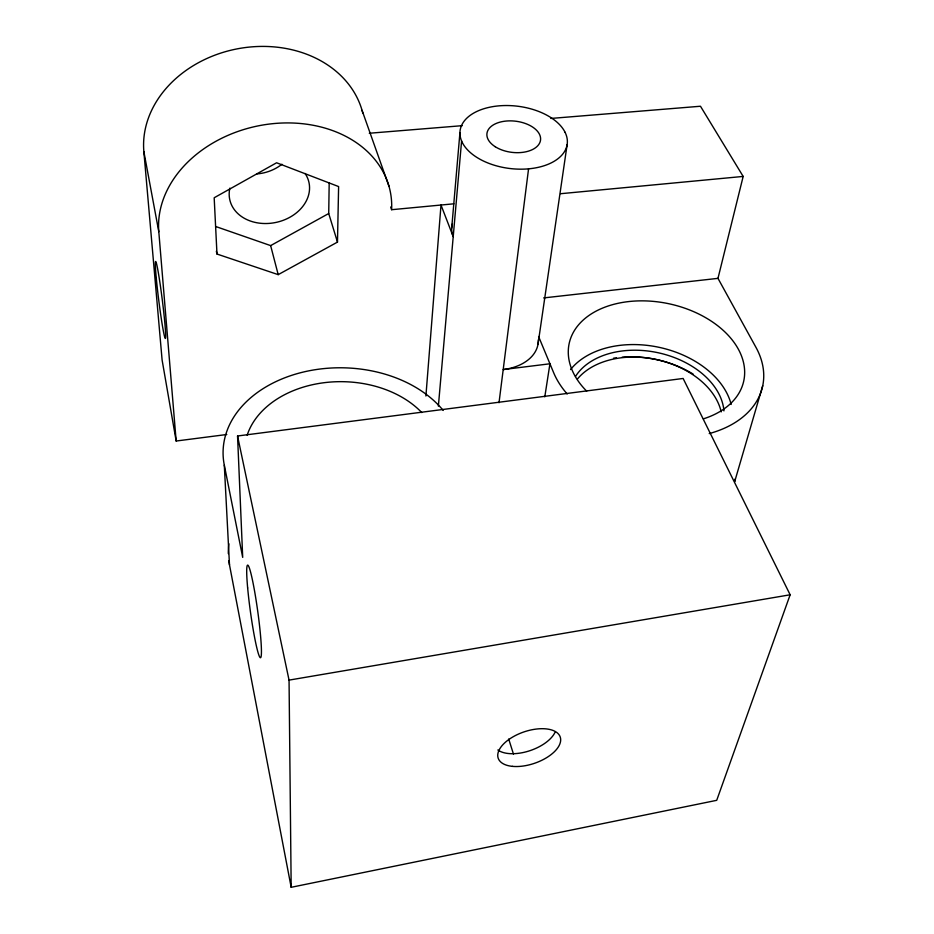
<?xml version="1.0" encoding="UTF-8"?>
<svg xmlns="http://www.w3.org/2000/svg" width="934" height="934" viewBox="0 0 934 934"><rect width="100%" height="100%" fill="white"/><g stroke="black" fill="none" stroke-linecap="round" stroke-linejoin="round"><path stroke-width="1.4" d="M216.361 251.234L216.98 254.036L278.204 274.643L337.478 242.093L328.721 213.524L329.188 182.947M337.478 242.093L338.61 186.567L276.604 162.773L214.178 197.763L216.98 254.036M425.904 396.004L441 205.025L453.212 236.652A51.16 31.978 6.8 0 1 452.254 224.02M451.694 228.165L459.937 132.628M438.373 406.103L461.594 140.976M499.013 402.752L528.562 168.832M538.042 344.016L567.125 144.63M544.802 396.845L549.928 363.781L503.204 369.56A48.054 32.351 6.7 0 0 538.323 339.789M709.221 433.586A108.636 72.747 12.1 0 0 755.945 347.32L717.977 278.355L743.172 176.433L700.477 106.242L550.862 118.443M762.728 385.707L734.661 481.711A102.04 72.91 12.6 0 0 735.151 479.025M443.218 410.446A118.56 86.045 1.1 0 0 301.787 372.421A118.56 86.045 1.1 0 0 224.3 465.12L242.7 557.388L237.551 435.991L683.128 378.468L790.141 594.783L716.717 800.321L291.175 887.3L229.495 564.907A110.784 85.298 0.1 0 1 228.83 560.704M215.906 226.577L270.638 245.607L328.721 213.524M291.175 887.3L289.05 680.115L790.141 594.783M362.777 113.014A111.38 90.808 -11 0 0 239.291 48.475A111.38 90.808 -11 0 0 143.859 151.623L162.107 360.034L176.164 441.023L226.775 434.508M543.646 297.923L717.977 278.355M176.164 441.023L158.803 231.725A117.672 91.532 -12.5 0 1 273.709 123.58A117.672 91.532 -12.5 0 1 391.615 209.706L453.866 203.81M560.563 193.712L743.172 176.433M369.292 133.247L462.26 125.67M538.591 336.52L553.629 372.654A108.636 72.747 12.1 0 0 567.172 393.973M362.053 110.352L388.964 186.228M390.669 206.986L391.615 209.706M508.703 739.028L513.478 754.123M270.638 245.607L278.204 274.643M237.551 435.991L289.05 680.115M143.859 151.623L158.803 231.725M224.3 465.12L229.495 564.907M577.457 378.982A77.872 53.95 12.3 0 1 657.875 359.859A77.872 53.95 12.3 0 1 721.2 411.894M613.545 358.201A86.15 59.904 12.4 0 1 616.44 357.78M622.172 357.173A86.15 59.904 12.4 0 1 693.121 374.079M575.519 376.402A78.222 53.939 12.3 0 1 659.801 353.122A78.222 53.939 12.3 0 1 723.943 410.89M281.928 164.256A39.135 31.873 -11.1 0 1 257.189 173.899M305.103 173.49A40.524 32.048 -12.1 0 1 275.156 222.596A40.524 32.048 -12.1 0 1 229.881 188.131M586.68 391.148A89.29 59.776 12.1 0 1 604.8 307.204A89.29 59.776 12.1 0 1 729.582 336.812A89.29 59.776 12.1 0 1 703.43 418.841M570.557 369.572A86.839 59.893 12.3 0 1 659.439 347.401A86.839 59.893 12.3 0 1 731.17 404.469M228.328 553.629A110.784 85.298 0.1 0 1 228.888 543.786M247.148 435.232A97.428 70.692 1.1 0 1 323.631 382.765A97.428 70.692 1.1 0 1 421.794 412.583M554.948 732.489A32.562 16.66 -18.9 0 1 528.481 751.146A32.562 16.66 -18.9 0 1 497.845 749.99M565.047 132.278L564.883 131.928A53.985 31.382 6.9 0 0 474.157 112.827A53.985 31.382 6.9 0 0 501.675 167.139A53.985 31.382 6.9 0 0 565.047 132.278M495.195 146.696A26.981 15.68 6.9 0 0 539.84 142.587A26.981 15.68 6.9 0 0 506.205 121.046A26.981 15.68 6.9 0 0 495.195 146.696M156.223 277.55A38.749 1.775 82.8 0 0 165.131 338.236A38.749 1.775 82.8 0 0 160.146 284.181A38.749 1.775 82.8 0 0 156.223 277.55M512.439 766.359A32.772 16.555 -18.9 0 0 560.657 740.487A32.772 16.555 -18.9 0 0 514.541 735.992A32.772 16.555 -18.9 0 0 512.439 766.359M247.65 587.93A46.782 3.654 82.1 0 0 260.423 657.723A46.782 3.654 82.1 0 0 254.106 588.478A46.782 3.654 82.1 0 0 247.65 587.93"/></g></svg>
